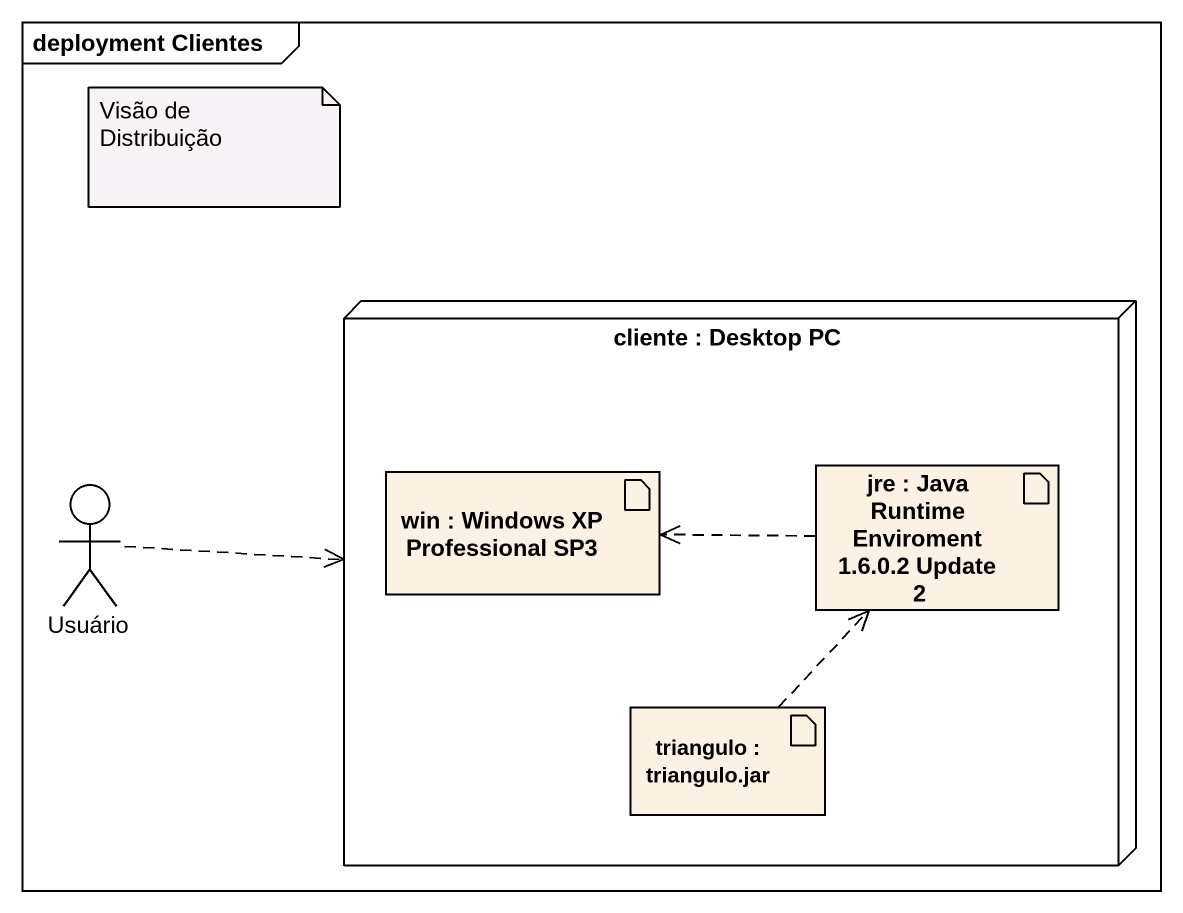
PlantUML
@startuml
mainframe deployment Clientes
node "cliente : Desktop PC" as cliente {
  artifact "jre : Java Runtime Enviroment 1.6.0.2 Update 2" as jre
  artifact "win : Windows XP Professional SP3" as win
  artifact "triangulo : triangulo.jar" as triangulo
}
actor Usuário
jre .left.> win
Usuário .right.> cliente
triangulo .up.> jre
note as N1
  Visão de Distribuição
end note
@enduml
